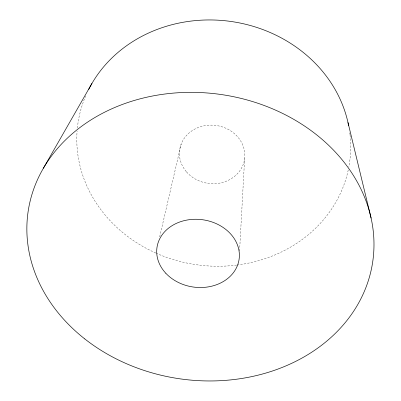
<?xml version="1.0" encoding="UTF-8"?>
<svg xmlns="http://www.w3.org/2000/svg" width="401" height="401" viewBox="0 0 401 401"><rect width="100%" height="100%" fill="white"/><g stroke="black" fill="none" stroke-linecap="round" stroke-linejoin="round"><path stroke-width="0.3" stroke-dasharray="2 1.5" d="M239.582 250.916L244.63 158.661M159.678 236.851L181.157 144.089M348.243 169.969A137.212 122.851 8.1 0 1 237.237 265.021M236.62 265.101A137.212 122.851 8.1 0 1 156.38 253.287M155.814 253.031A137.212 122.851 8.1 0 1 77.092 131.147M77.363 128.079A137.212 122.851 8.1 0 1 85.649 95.994M349.777 132.761A137.212 122.851 8.1 0 1 349.993 134.566M350.058 135.162A137.212 122.851 8.1 0 1 348.845 166.951M186.545 171.924A32.782 29.213 8.1 0 0 242.575 165.999A32.782 29.213 8.1 0 0 207.262 125.328A32.782 29.213 8.1 0 0 186.545 171.924"/><path stroke-width="0.6" d="M43.373 168.255L91.934 83.453M347.993 122.556L371.085 218.059M88.721 89.383A137.212 122.851 8.1 0 1 230.575 21.408A137.212 122.851 8.1 0 1 348.614 125.553M84.781 338.925A174.119 143.638 8.1 0 0 370.334 273.688A174.119 143.638 8.1 0 0 146.149 97.353A174.119 143.638 8.1 0 0 84.781 338.925M165.808 273.251A41.478 33.965 8.1 0 0 236.58 267.512A41.478 33.965 8.1 0 0 191.723 219.427A41.478 33.965 8.1 0 0 165.808 273.251"/></g></svg>
